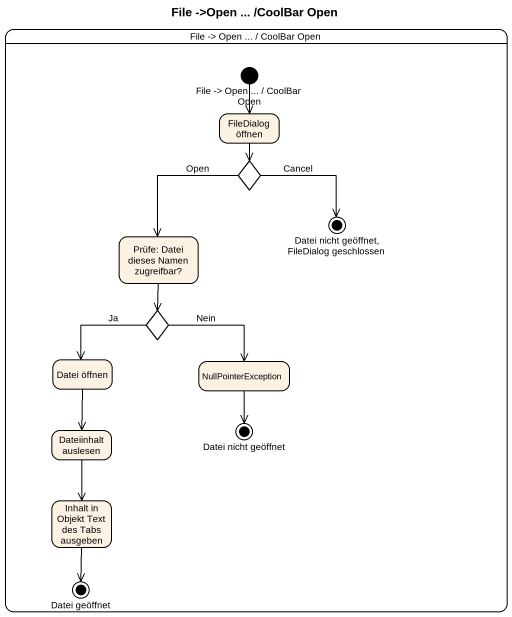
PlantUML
@startuml
title File ->Open ... /CoolBar Open
hide empty description
state "File -> Open ... / CoolBar Open" as File_Open_CoolBar_Open {
  state "File -> Open ... / CoolBar Open" as File_Open_CoolBar_Open_2 <<start>>
  state "FileDialog öffnen" as FileDialog_öffnen
  state choice1 <<choice>>
  state "Prüfe: Datei dieses Namen zugreifbar?" as Prüfe_Datei_dieses_Namen
  state "Datei nicht geöffnet, FileDialog geschlossen" as Datei_nicht_geöffnet <<end>>
  state choice2 <<choice>>
  state "Datei öffnen" as Datei_öffnen
  state NullPointerException
  state "Dateiinhalt auslesen" as Dateiinhalt_auslesen
  state "Datei nicht geöffnet" as Datei_nicht_geöffnet_2 <<end>>
  state "Inhalt in Objekt Text des Tabs ausgeben" as Inhalt_in_Objekt_Text_des
  state "Datei geöffnet" as Datei_geöffnet <<end>>
}
File_Open_CoolBar_Open_2 --> FileDialog_öffnen
FileDialog_öffnen --> choice1
choice1 --> Prüfe_Datei_dieses_Namen : Open
choice1 -right-> Datei_nicht_geöffnet : Cancel
Prüfe_Datei_dieses_Namen --> choice2
choice2 --> Datei_öffnen : Ja
choice2 -right-> NullPointerException : Nein
Datei_öffnen --> Dateiinhalt_auslesen
NullPointerException --> Datei_nicht_geöffnet_2
Dateiinhalt_auslesen --> Inhalt_in_Objekt_Text_des
Inhalt_in_Objekt_Text_des --> Datei_geöffnet
@enduml
